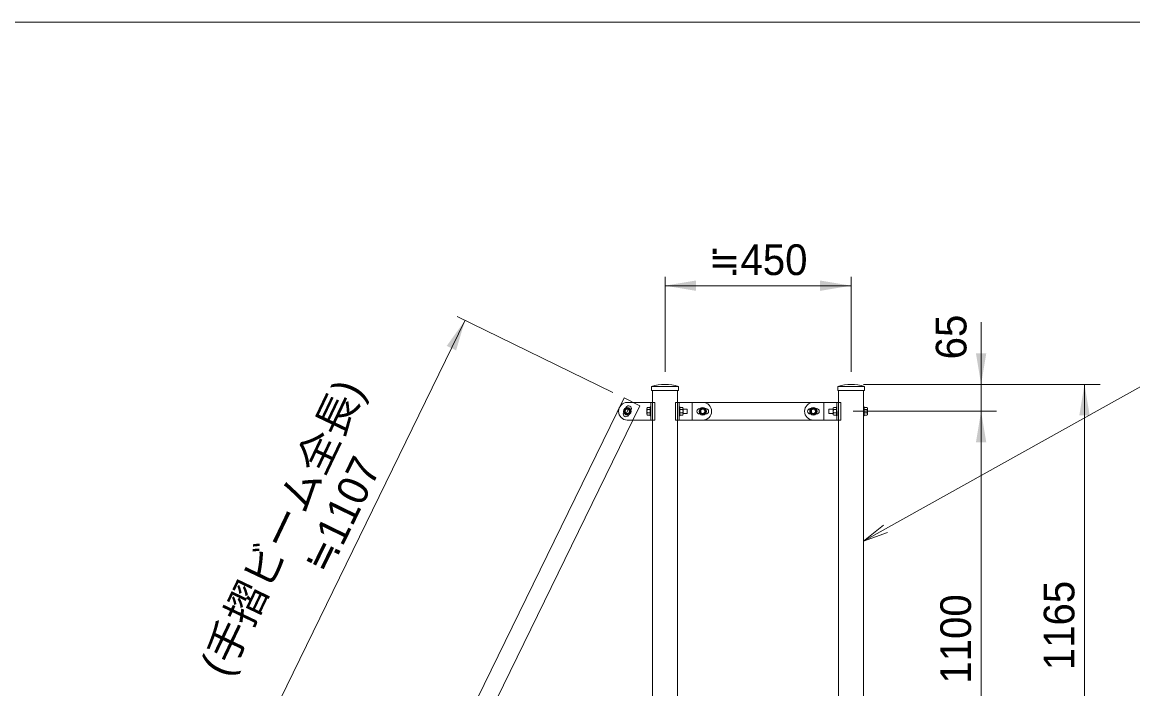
# Model space of a CAD drawing. Units: millimetres at full size, sheet at 1:30; some dimension numbers follow another scale. Extents: x 300 to 12300, y 300 to 8610.
# Drawn here: x 5570 to 8255, y 7000 to 8610 of the extents above; entities that cross this region are included whole.
import ezdxf
from ezdxf.enums import TextEntityAlignment as Align

# ---------------------------------------------------------------- set-up
doc = ezdxf.new("R2010")
doc.units = ezdxf.units.MM
doc.header["$LTSCALE"] = 30
doc.linetypes.add('DASHED_SPACED', pattern=[12, 6, -6])
for name, color, linetype, lineweight in [('図面枠-A3', 7, 'Continuous', 13), ('寸法', 7, 'Continuous', 13), ('引出線', 7, 'Continuous', 13), ('手摺', 2, 'Continuous', 13), ('支柱', 4, 'Continuous', 13), ('雲', 20, 'Continuous', 13)]:
    doc.layers.add(name, color=color, linetype=linetype, lineweight=lineweight)
doc.styles.add('ＭＳ Ｐゴシック', font='')
doc.styles.get('ＭＳ Ｐゴシック').set_extended_font_data('MS PGothic')

# ---------------------------------------------------------------- blocks, each defined once
blk = doc.blocks.new('filled_arrow')
at = {"color": 0, "linetype": 'Continuous', "lineweight": -2}
blk.add_solid([(7.5, 1.25), (0, 0), (7.5, -1.25)], dxfattribs=at)
blk = doc.blocks.new('open_arrow')
at = {"color": 0, "linetype": 'Continuous', "lineweight": -2}
blk.add_lwpolyline([(7.5, 1.25), (0, 0), (7.5, -1.25)], dxfattribs=at)

msp = doc.modelspace()

# ---------------------------------------------------------------- linework, layer by layer
at = {"layer": '図面枠-A3'}
msp.add_lwpolyline([(300, 300), (12300, 300), (12300, 8610), (300, 8610)], close=True, dxfattribs=at)
at = {"layer": '寸法'}
for p, q in [((7123.68, 7765.12), (7123.68, 7994.55)), ((7573.68, 7765.12), (7573.68, 7994.55)), ((7573.68, 7973.55), (7123.68, 7973.55)), ((6997.63, 7715.57), (6621.39, 7899.3)), ((6640.26, 7890.08), (6154.31, 6894.95)), ((7887.83, 7520.12), (7887.83, 7885.12)), ((7603.68, 7735.12), (8175.33, 7735.12)), ((7603.68, 7735.12), (7925.33, 7735.12)), ((8137.83, 7735.12), (8137.83, 6570.12)), ((7578.64, 7670.12), (7925.33, 7670.12)), ((7578.64, 7670.12), (7925.33, 7670.12)), ((7887.83, 7670.12), (7887.83, 6570.12))]:
    msp.add_line(p, q, dxfattribs=at)
at = {"layer": '引出線'}
msp.add_lwpolyline([(7603.93, 7356.78), (7656.35, 7385.98), (8611.16, 7917.92)], dxfattribs=at)
at = {"layer": '手摺'}
for p, q in [((7024.59, 7702.4), (6538.64, 6707.27)), ((7062.96, 7683.67), (6577.01, 6688.53)), ((7030.03, 7679.71), (7023.45, 7666.23)), ((7024.59, 7702.4), (7062.96, 7683.67)), ((7507.98, 7691.47), (7189.48, 7691.47)), ((7189.48, 7691.47), (7189.48, 7648.77)), ((7507.98, 7691.47), (7507.98, 7648.77)), ((7035.13, 7660.53), (7041.72, 7674.01)), ((7222.48, 7676.62), (7207.48, 7676.62)), ((7207.48, 7663.62), (7222.48, 7663.62)), ((7489.98, 7676.62), (7474.98, 7676.62)), ((7474.98, 7663.62), (7489.98, 7663.62)), ((7507.98, 7648.77), (7189.48, 7648.77))]:
    msp.add_line(p, q, dxfattribs=at)
for centre, start, end in [((7035.88, 7676.86), 333.97265, 153.97265), ((7029.29, 7663.38), 153.97265, 333.97265), ((7207.48, 7670.12), 90, 270), ((7222.48, 7670.12), 270, 90), ((7474.98, 7670.12), 90, 270), ((7489.98, 7670.12), 270, 90)]:
    msp.add_arc(centre, 6.5, start, end, dxfattribs=at)
at = {"layer": '支柱'}
for p, q in [((7091.28, 7720.12), (7091.28, 7730.12)), ((7156.28, 7730.12), (7091.28, 7730.12)), ((7156.28, 7720.12), (7091.28, 7720.12)), ((7093.54, 7720.12), (7093.54, 6660.12)), ((7154.03, 7720.12), (7154.03, 6660.12)), ((7156.28, 7720.12), (7156.28, 7730.12)), ((7541.18, 7720.12), (7541.18, 7730.12)), ((7606.18, 7730.12), (7541.18, 7730.12)), ((7606.18, 7720.12), (7541.18, 7720.12)), ((7543.44, 7720.12), (7543.44, 6570.12)), ((7603.93, 7720.12), (7603.93, 6570.12)), ((7606.18, 7720.12), (7606.18, 7730.12)), ((7032.53, 7691.47), (7098.74, 7691.47)), ((7088.03, 7679.5), (7081.66, 7679.5)), ((7088.04, 7659.5), (7088.03, 7680.75)), ((7089.53, 7680.75), (7088.03, 7680.75)), ((7089.53, 7691.47), (7089.54, 7648.77)), ((7215.03, 7691.47), (7148.82, 7691.47)), ((7158.03, 7691.47), (7158.03, 7648.77)), ((7158.03, 7680.75), (7159.53, 7680.75)), ((7159.53, 7659.5), (7159.53, 7680.75)), ((7159.53, 7679.5), (7165.91, 7679.5)), ((7482.43, 7691.47), (7548.64, 7691.47)), ((7537.93, 7679.5), (7531.56, 7679.5)), ((7537.93, 7659.5), (7537.93, 7680.75)), ((7539.45, 7680.75), (7537.93, 7680.75)), ((7539.43, 7691.47), (7539.44, 7648.77)), ((7539.45, 7680.75), (7539.47, 7659.5)), ((7603.93, 7680.74), (7603.91, 7659.5)), ((7603.93, 7680.74), (7605.45, 7680.74)), ((7605.45, 7659.5), (7605.45, 7680.74)), ((7605.45, 7679.5), (7611.82, 7679.5)), ((7080.03, 7676.79), (7080.03, 7663.46)), ((7088.03, 7674.19), (7081.66, 7674.19)), ((7088.03, 7666.06), (7081.66, 7666.06)), ((7088.04, 7660.75), (7081.66, 7660.75)), ((7088.04, 7659.5), (7089.54, 7659.5)), ((7159.53, 7659.5), (7158.03, 7659.5)), ((7159.53, 7674.19), (7165.91, 7674.19)), ((7159.53, 7666.06), (7165.91, 7666.06)), ((7159.53, 7660.75), (7165.91, 7660.75)), ((7167.53, 7676.79), (7167.53, 7663.46)), ((7177.09, 7675.12), (7167.53, 7675.12)), ((7177.09, 7665.12), (7167.53, 7665.12)), ((7177.09, 7675.12), (7177.53, 7674.68)), ((7177.53, 7665.56), (7177.09, 7665.12)), ((7177.53, 7665.56), (7177.53, 7674.68)), ((7520.37, 7675.12), (7519.93, 7674.68)), ((7519.93, 7665.57), (7519.93, 7674.68)), ((7519.93, 7665.57), (7520.37, 7665.12)), ((7520.37, 7675.12), (7529.93, 7675.12)), ((7520.37, 7665.12), (7529.93, 7665.12)), ((7529.93, 7676.79), (7529.93, 7663.46)), ((7537.93, 7674.19), (7531.56, 7674.19)), ((7537.93, 7666.06), (7531.56, 7666.06)), ((7537.93, 7660.75), (7531.56, 7660.75)), ((7537.93, 7659.5), (7539.47, 7659.5)), ((7605.45, 7659.5), (7603.91, 7659.5)), ((7605.45, 7674.18), (7611.82, 7674.18)), ((7605.45, 7666.06), (7611.82, 7666.06)), ((7605.45, 7660.74), (7611.82, 7660.74)), ((7613.45, 7676.78), (7613.45, 7663.46)), ((7032.54, 7648.77), (7098.75, 7648.77)), ((7215.03, 7648.77), (7148.82, 7648.77)), ((7482.44, 7648.77), (7548.65, 7648.77))]:
    msp.add_line(p, q, dxfattribs=at)
at = {"layer": '支柱', "linetype": 'DASHED_SPACED'}
for p, q in [((7098.75, 7648.77), (7098.74, 7691.47)), ((7148.82, 7648.77), (7148.82, 7691.47)), ((7548.65, 7648.77), (7548.64, 7691.47))]:
    msp.add_line(p, q, dxfattribs=at)
at = {"layer": '支柱'}
for points in [[(7032.58, 7662.04), (7025.58, 7666.08), (7025.58, 7674.16), (7032.58, 7678.2), (7039.58, 7674.16), (7039.58, 7666.08)], [(7214.98, 7662.04), (7221.98, 7666.08), (7221.98, 7674.16), (7214.98, 7678.2), (7207.98, 7674.16), (7207.98, 7666.08)], [(7482.48, 7662.04), (7475.48, 7666.08), (7475.48, 7674.16), (7482.48, 7678.2), (7489.48, 7674.16), (7489.48, 7666.08)]]:
    msp.add_lwpolyline(points, close=True, dxfattribs=at)
for centre, radius in [((7032.58, 7670.12), 9), ((7214.98, 7670.12), 9), ((7482.48, 7670.12), 9), ((7032.58, 7670.12), 7), ((7032.58, 7670.12), 5), ((7214.98, 7670.12), 7), ((7214.98, 7670.12), 5), ((7482.48, 7670.12), 7), ((7482.48, 7670.12), 5)]:
    msp.add_circle(centre, radius, dxfattribs=at)
for centre, radius, start, end in [((7123.78, 7627), 108.12, 72.50768, 107.49232), ((7573.68, 7627), 108.12, 72.50768, 107.49232), ((7032.58, 7670.12), 21.35, 90.00262, 270.00262), ((7083.87, 7676.33), 3.87, 124.93691, 173.23231), ((7163.69, 7676.33), 3.87, 6.76769, 55.06309), ((7214.98, 7670.12), 21.35, 269.99738, 89.99738), ((7482.48, 7670.12), 21.35, 90.00262, 270.00262), ((7533.77, 7676.33), 3.87, 124.9343, 173.22969), ((7609.61, 7676.33), 3.87, 6.77031, 55.0657), ((7082.87, 7676.75), 2.84, 179.30823, 244.70707), ((7082.87, 7663.5), 2.84, 115.29816, 180.697), ((7083.87, 7663.92), 3.87, 186.76357, 235.06832), ((7085.93, 7670.12), 5.89, 136.39982, 180.00262), ((7085.93, 7670.12), 5.89, 180.00262, 223.60541), ((7164.69, 7676.75), 2.84, 295.29293, 0.69177), ((7164.69, 7663.5), 2.84, 359.303, 64.70184), ((7163.69, 7663.92), 3.87, 304.93168, 353.23643), ((7161.64, 7670.12), 5.89, 359.99738, 43.60018), ((7161.64, 7670.12), 5.89, 316.39459, 359.99738), ((7532.77, 7676.75), 2.84, 179.30562, 244.70445), ((7535.82, 7670.12), 5.89, 136.3972, 180), ((7535.82, 7670.12), 5.89, 180, 223.6028), ((7532.77, 7663.5), 2.84, 115.29555, 180.69438), ((7533.77, 7663.92), 3.87, 186.76096, 235.0657), ((7610.61, 7676.75), 2.84, 295.29555, 0.69438), ((7607.55, 7670.12), 5.89, 0, 43.6028), ((7607.55, 7670.12), 5.89, 316.3972, 0), ((7610.61, 7663.49), 2.84, 359.30562, 64.70445), ((7609.61, 7663.91), 3.87, 304.9343, 353.23904)]:
    msp.add_arc(centre, radius, start, end, dxfattribs=at)
at = {"layer": '雲'}
msp.add_line((7035.88, 7676.86), (7029.29, 7663.38), dxfattribs=at)

# ---------------------------------------------------------------- block references
at = {"layer": '寸法', "xscale": 10, "yscale": 10}
msp.add_blockref('filled_arrow', (7123.68, 7973.55), dxfattribs=at)
for p, rotation in [((7573.68, 7973.55), 180), ((6640.26, 7890.08), 244), ((7887.83, 7735.12), 90), ((8137.83, 7735.12), 270), ((7887.83, 7670.12), 270), ((7887.83, 7670.12), 270)]:
    msp.add_blockref('filled_arrow', p, dxfattribs=dict(at, rotation=rotation))
at = {"layer": '引出線', "xscale": 8, "yscale": 8, "rotation": 29.1}
msp.add_blockref('open_arrow', (7603.93, 7356.78), dxfattribs=at)

# ---------------------------------------------------------------- texts
at = {"layer": '寸法', "style": 'ＭＳ Ｐゴシック'}
msp.add_text('≒450', height=74.23, dxfattribs=at).set_placement((7348.68, 8036.33), align=Align.MIDDLE_CENTER)
for s, rotation, p in [('65', 90, (7815.33, 7849.52)), ('≒1107', 63.972, (6340.87, 7420.06)), ('1165', 90, (8076.33, 7152.62)), ('1100', 90, (7826.33, 7120.12))]:
    msp.add_text(s, height=74.23, rotation=rotation, dxfattribs=at).set_placement(p, align=Align.MIDDLE_CENTER)
msp.add_text('(手摺ビーム全長)', height=74.23, rotation=64.516, dxfattribs=at).set_placement((6085.63, 7014.84), align=Align.BOTTOM_LEFT)

doc.saveas('drawing.dxf')
